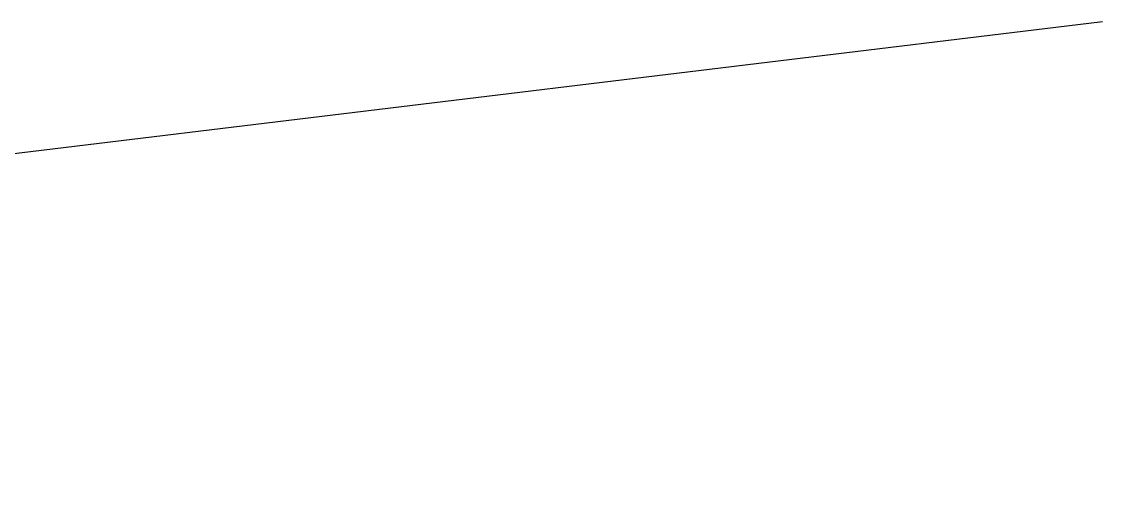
# Model space of a CAD drawing. Extents: x -599358 to 2865263, y -1062760 to 486533.
# Drawn here: x 230054 to 231409, y -690424 to -689824 of the extents above; entities that cross this region are included whole.
import ezdxf

# ---------------------------------------------------------------- set-up
doc = ezdxf.new("R2010")
doc.units = 0
doc.layers.add('A-LIN-V', color=9, linetype='Continuous')

msp = doc.modelspace()

# ---------------------------------------------------------------- linework, layer by layer
at = {"layer": 'A-LIN-V', "color": 2}
msp.add_line((226460.5665041379, -690424.0294972806), (231410.5669236738, -689824.0294972806), dxfattribs=at)

doc.saveas('drawing.dxf')
